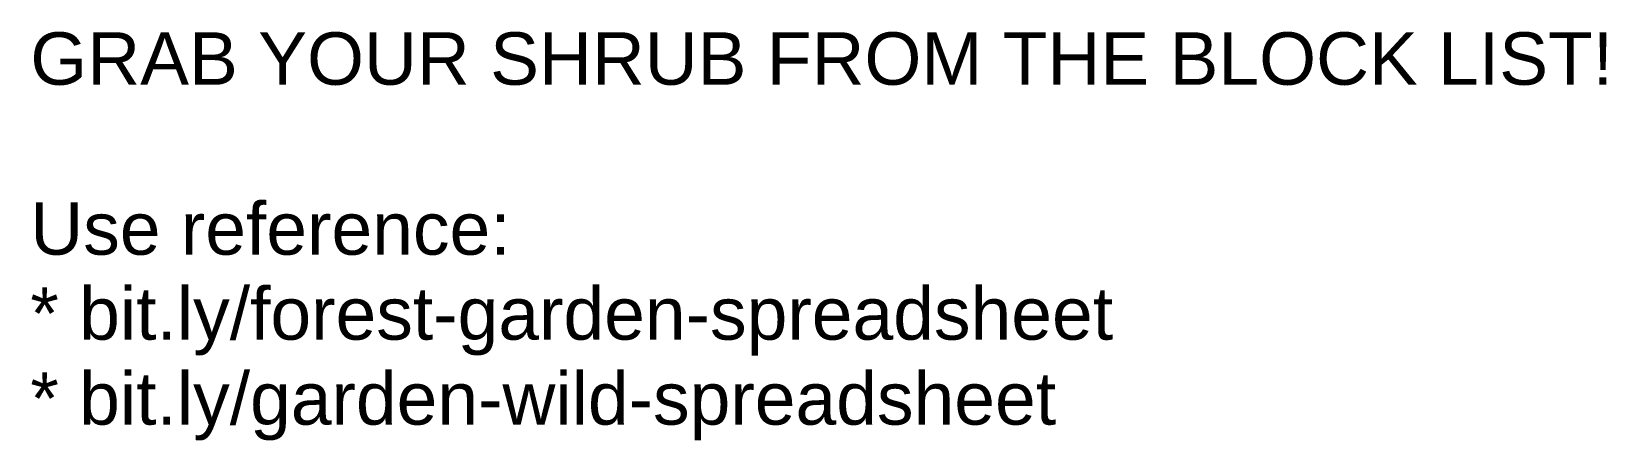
# Model space of a CAD drawing. Header units: metres. Extents: x 0 to 60.1, y 3.2 to 18.8.
import ezdxf

# ---------------------------------------------------------------- set-up
doc = ezdxf.new("R2010")
doc.units = ezdxf.units.M
doc.layers.add('Labels', color=6, linetype='Continuous', lineweight=25, true_color=0xff00ff)
doc.styles.add('textstyle88', font='')
doc.styles.get('textstyle88').set_extended_font_data('Arial')

msp = doc.modelspace()

# ---------------------------------------------------------------- texts
at = {"layer": 'Labels', "insert": (0, 0), "char_height": 2, "attachment_point": 7, "line_spacing_factor": 0.971628, "style": 'textstyle88'}
msp.add_mtext('GRAB YOUR SHRUB FROM THE BLOCK LIST!\\P\\PUse reference:\\P* bit.ly/forest-garden-spreadsheet\\P* bit.ly/garden-wild-spreadsheet\\P\\P', dxfattribs=at)

doc.saveas('drawing.dxf')
